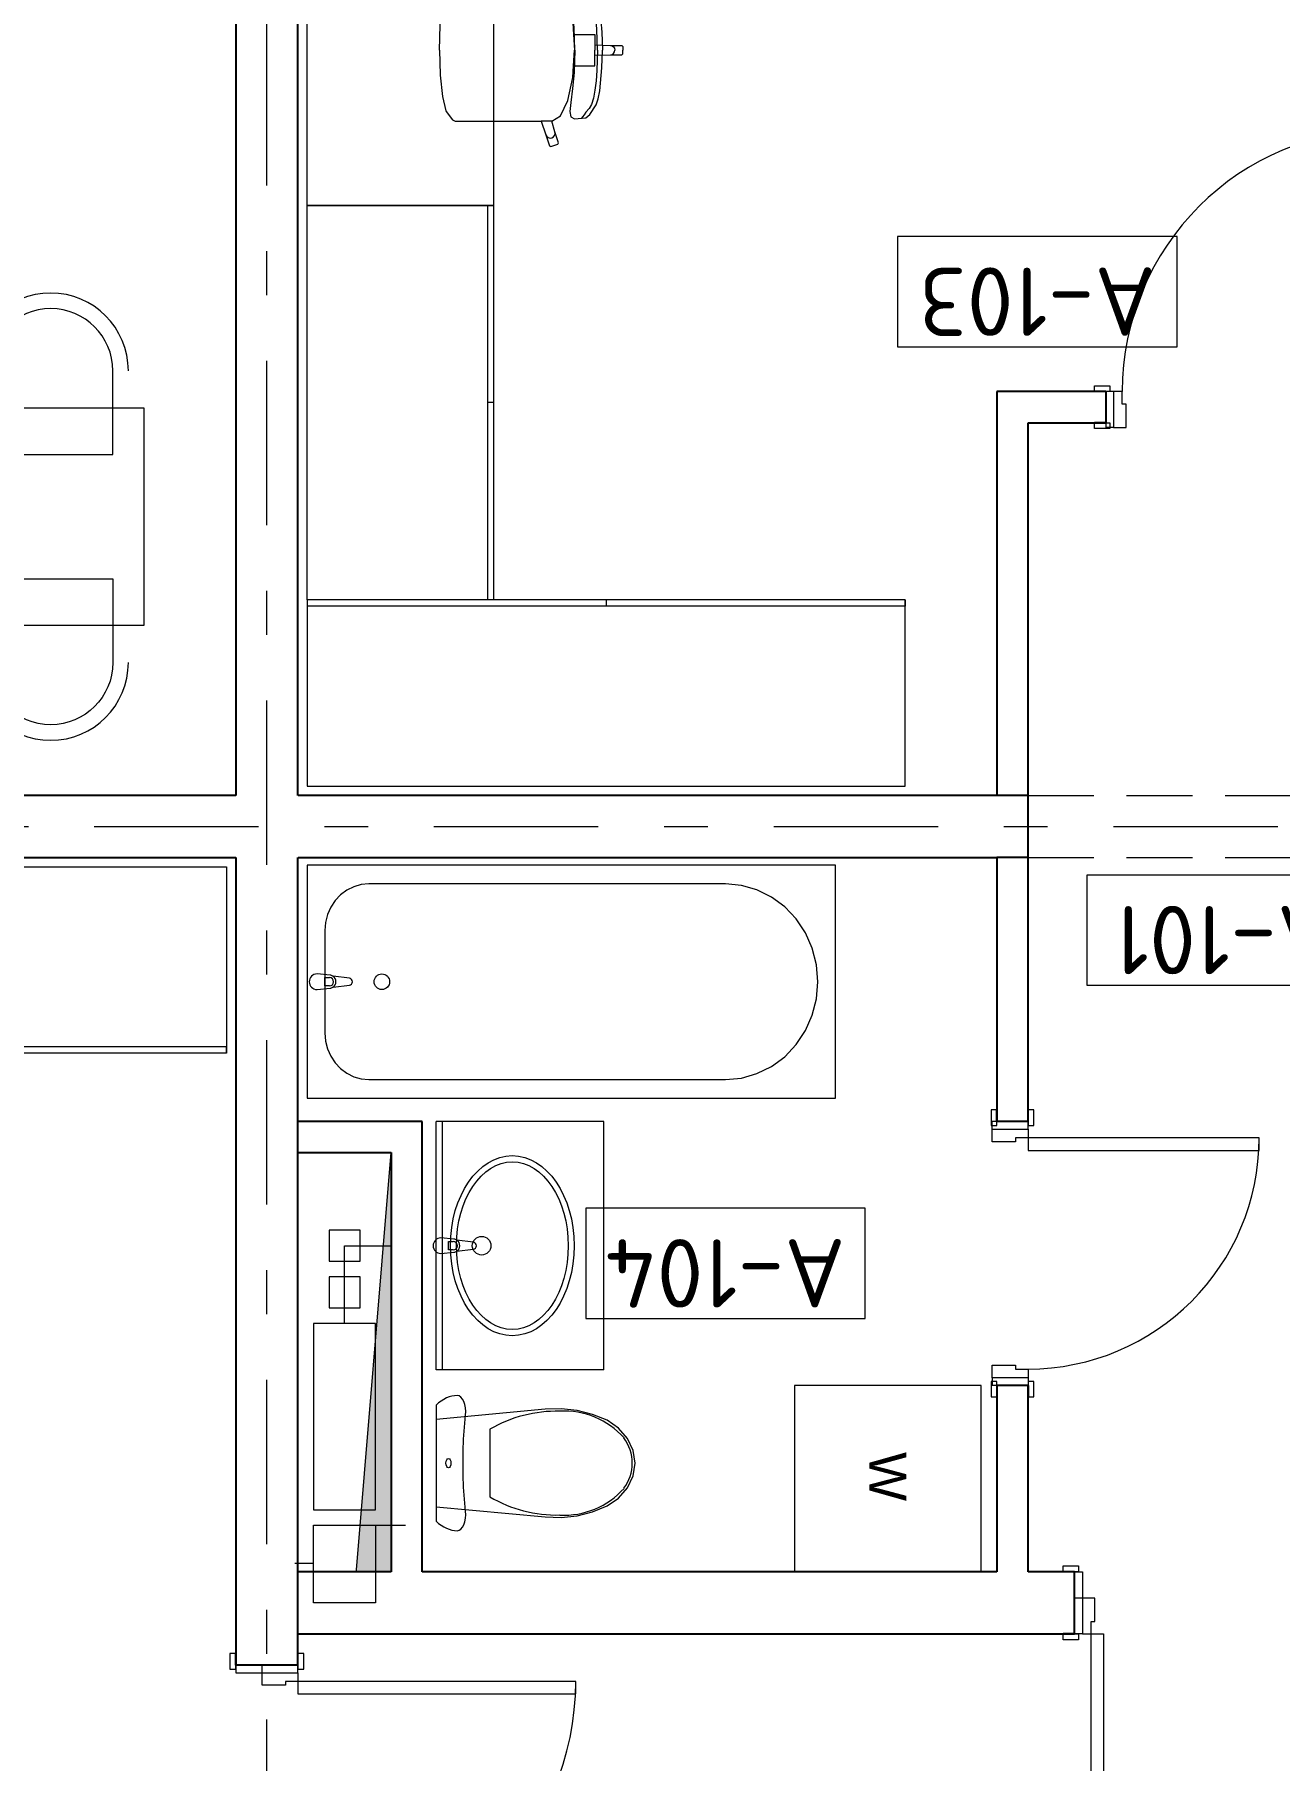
# Model space of a CAD drawing. Header units: millimetres. Extents: x 18162 to 3540582, y 72188 to 247925.
# Drawn here: x 345196 to 349203, y 88138 to 93696 of the extents above; entities that cross this region are included whole.
import ezdxf
from ezdxf.enums import TextEntityAlignment as Align

# ---------------------------------------------------------------- set-up
doc = ezdxf.new("R2010")
doc.units = ezdxf.units.MM
doc.header["$MEASUREMENT"] = 0
doc.set_wipeout_variables(frame=1)
for name, pattern in [('Double Dashed', [1093.611073, 529.166651, -211.666656, 141.111112, -211.666656]), ('Hidden Line', [317.5, 211.666667, -105.833333]), ('Wipeout_Contour', [1000, 0, -1000])]:
    doc.linetypes.add(name, pattern=pattern)
for name, color, linetype in [('Archicad Doors', 7, 'Continuous'), ('Archicad Zone Stamps', 7, 'Continuous'), ('Drawing & Figure', 7, 'Continuous'), ('Interior - Equipment', 7, 'Continuous'), ('Interior - Furniture', 7, 'Continuous'), ('Model Unit - Zone A', 7, 'Continuous'), ('Structural - Bearing', 7, 'Continuous'), ('Structural - Grid', 7, 'Continuous')]:
    doc.layers.add(name, color=color, linetype=linetype)
doc.styles.add('GENERATED_STYLE_1', font='arial.ttf')
doc.styles.add('GENERATED_STYLE_2', font='')
doc.styles.add('GENERATED_STYLE_3', font='', dxfattribs={"width": 0.8})
doc.styles.get('GENERATED_STYLE_2').set_extended_font_data('ISOCPEUR MON')
doc.styles.get('GENERATED_STYLE_3').set_extended_font_data('ISOCPEUR MON')

# ---------------------------------------------------------------- blocks, each defined once
blk = doc.blocks.new('Үүдний хэсэг_A-101_51_3', base_point=(349157.2, 89863.5))
at = {"layer": 'Archicad Zone Stamps', "color": 7, "linetype": 'Continuous', "lineweight": 5}
for p, q in [((349483.3, 90989.3), (348583.3, 90989.3)), ((348583.3, 90989.3), (348583.3, 90634.5)), ((349483.3, 90634.5), (349483.3, 90989.3)), ((348583.3, 90634.5), (349483.3, 90634.5))]:
    blk.add_line(p, q, dxfattribs=at)
at = {"layer": 'Archicad Zone Stamps', "color": 7, "lineweight": 5, "style": 'GENERATED_STYLE_2'}
for tag, p in [('DUMMY_861', (348671, 90670)), ('ROOM_NUMBER', (349033.3, 90670))]:
    blk.add_attdef(tag, text='', height=220, rotation=180, dxfattribs=at).set_placement(p, align=Align.TOP_CENTER)
blk = doc.blocks.new('Унтлагын өрөө_A-103_53_3', base_point=(349166.8, 93614.8))
at = {"layer": 'Archicad Zone Stamps', "color": 7, "linetype": 'Continuous', "lineweight": 5}
for p, q in [((348873.8, 93044.8), (347973.8, 93044.8)), ((347973.8, 93044.8), (347973.8, 92690)), ((348873.8, 92690), (348873.8, 93044.8)), ((347973.8, 92690), (348873.8, 92690))]:
    blk.add_line(p, q, dxfattribs=at)
at = {"layer": 'Archicad Zone Stamps', "color": 7, "lineweight": 5, "style": 'GENERATED_STYLE_2'}
for tag, p in [('DUMMY_861', (348039.6, 92725.5)), ('ROOM_NUMBER', (348423.8, 92725.5))]:
    blk.add_attdef(tag, text='', height=220, rotation=180, dxfattribs=at).set_placement(p, align=Align.TOP_CENTER)
blk = doc.blocks.new('АЦӨ_A-104_54_3', base_point=(347809.3, 89738.9))
at = {"layer": 'Archicad Zone Stamps', "color": 7, "linetype": 'Continuous', "lineweight": 5}
for p, q in [((347870.2, 89916.3), (346970.2, 89916.3)), ((346970.2, 89916.3), (346970.2, 89561.4)), ((347870.2, 89561.4), (347870.2, 89916.3)), ((346970.2, 89561.4), (347870.2, 89561.4))]:
    blk.add_line(p, q, dxfattribs=at)
at = {"layer": 'Archicad Zone Stamps', "color": 7, "lineweight": 5, "style": 'GENERATED_STYLE_2'}
for tag, p in [('DUMMY_861', (347025, 89596.9)), ('ROOM_NUMBER', (347420.2, 89596.9))]:
    blk.add_attdef(tag, text='', height=220, rotation=180, dxfattribs=at).set_placement(p, align=Align.TOP_CENTER)
blk = doc.blocks.new('Rectangular Door Opening 27[39]_3', base_point=(318570.5, 0))
at = {"layer": 'Archicad Doors', "color": 7, "linetype": 'Hidden Line', "lineweight": 13}
for p, q in [((348394, 91245.7), (349594, 91245.7)), ((348394, 91045.7), (348394, 91245.7)), ((349594, 91045.7), (349594, 91245.7)), ((348394, 91045.7), (349594, 91045.7))]:
    blk.add_line(p, q, dxfattribs=at)
blk = doc.blocks.new('Door 27[44]_3', base_point=(318570.5, 0))
at = {"layer": 'Archicad Doors', "color": 7, "linetype": 'Continuous', "lineweight": 13}
for p, q in [((345844, 88482.7), (345825, 88482.7)), ((345825, 88482.7), (345825, 88432.7)), ((345844, 88432.7), (345844, 88482.7)), ((345844, 88445.7), (345844, 88482.7)), ((345844, 88445.7), (345844, 88482.7)), ((346063, 88482.7), (346044, 88482.7)), ((346044, 88482.7), (346044, 88432.7)), ((346044, 88445.7), (346044, 88482.7)), ((346044, 88445.7), (346044, 88482.7)), ((346063, 88432.7), (346063, 88482.7)), ((345825, 88432.7), (345844, 88432.7)), ((345929, 88445.7), (345844, 88445.7)), ((345844, 88445.7), (345844, 88420.7)), ((345929, 88445.7), (345844, 88445.7)), ((345929, 88445.7), (345844, 88445.7)), ((345844, 88420.7), (345929, 88420.7)), ((345929, 88420.7), (345929, 88445.7)), ((345929, 88420.7), (345929, 88445.7)), ((346044, 88445.7), (345929, 88445.7)), ((346044, 88445.7), (345929, 88445.7)), ((346044, 88445.7), (345929, 88445.7)), ((345929, 88420.7), (346044, 88420.7)), ((345929, 88380.7), (345929, 88420.7)), ((346044, 88420.7), (346044, 88445.7)), ((346044, 88432.7), (346063, 88432.7)), ((346044, 88420.7), (346044, 88392.7)), ((346004, 88380.7), (345929, 88380.7)), ((346044, 88392.7), (346004, 88392.7)), ((346004, 88392.7), (346004, 88380.7)), ((346938, 88392.7), (346044, 88392.7)), ((346044, 88392.7), (346044, 88352.7)), ((346938, 88352.7), (346938, 88392.7)), ((346044, 88352.7), (346938, 88352.7)), ((345929, 87470.7), (345844, 87470.7)), ((345844, 87470.7), (345844, 87445.7)), ((345929, 87510.7), (346004, 87510.7)), ((345929, 87470.7), (345929, 87510.7)), ((345929, 87445.7), (345929, 87470.7)), ((345929, 87470.7), (345929, 87445.7)), ((346044, 87470.7), (345929, 87470.7)), ((346004, 87510.7), (346004, 87498.7)), ((346004, 87498.7), (346044, 87498.7)), ((346044, 87498.7), (346044, 87470.7)), ((346044, 87470.7), (346044, 87445.7)), ((345825, 87458.7), (345825, 87408.7)), ((345844, 87458.7), (345825, 87458.7)), ((345844, 87408.7), (345844, 87458.7)), ((345844, 87445.7), (345929, 87445.7)), ((345929, 87445.7), (345844, 87445.7)), ((345929, 87445.7), (345844, 87445.7)), ((345844, 87445.7), (345844, 87408.7)), ((345844, 87445.7), (345844, 87408.7)), ((346044, 87445.7), (345929, 87445.7)), ((346044, 87445.7), (345929, 87445.7)), ((346044, 87445.7), (345929, 87445.7)), ((346044, 87458.7), (346044, 87408.7)), ((346063, 87458.7), (346044, 87458.7)), ((346044, 87445.7), (346044, 87408.7)), ((346044, 87445.7), (346044, 87408.7)), ((346063, 87408.7), (346063, 87458.7)), ((345825, 87408.7), (345844, 87408.7)), ((346044, 87408.7), (346063, 87408.7))]:
    blk.add_line(p, q, dxfattribs=at)
blk.add_arc((346044, 88392.7), 894, 270, 0, dxfattribs=at)
blk = doc.blocks.new('Door 27[50]_3', base_point=(318570.5, 0))
at = {"layer": 'Archicad Doors', "color": 7, "linetype": 'Continuous', "lineweight": 13}
for p, q in [((348507, 88745.7), (348507, 88764.7)), ((348507, 88764.7), (348557, 88764.7)), ((348557, 88764.7), (348557, 88745.7)), ((349531, 88764.7), (349581, 88764.7)), ((349531, 88745.7), (349531, 88764.7)), ((349581, 88764.7), (349581, 88745.7)), ((348557, 88745.7), (348507, 88745.7)), ((348544, 88745.7), (348507, 88745.7)), ((348544, 88745.7), (348507, 88745.7)), ((348544, 88660.7), (348544, 88745.7)), ((348544, 88745.7), (348569, 88745.7)), ((348544, 88660.7), (348544, 88745.7)), ((348544, 88660.7), (348544, 88745.7)), ((348569, 88745.7), (348569, 88660.7)), ((349519, 88660.7), (349519, 88745.7)), ((349519, 88745.7), (349544, 88745.7)), ((349581, 88745.7), (349531, 88745.7)), ((349544, 88745.7), (349544, 88660.7)), ((349544, 88660.7), (349544, 88745.7)), ((349544, 88660.7), (349544, 88745.7)), ((349544, 88745.7), (349581, 88745.7)), ((349544, 88745.7), (349581, 88745.7)), ((348569, 88660.7), (348544, 88660.7)), ((348569, 88660.7), (348544, 88660.7)), ((348544, 88545.7), (348544, 88660.7)), ((348544, 88545.7), (348544, 88660.7)), ((348544, 88545.7), (348544, 88660.7)), ((348569, 88660.7), (348569, 88545.7)), ((348609, 88660.7), (348569, 88660.7)), ((348609, 88585.7), (348609, 88660.7)), ((349479, 88660.7), (349479, 88585.7)), ((349519, 88660.7), (349479, 88660.7)), ((349544, 88660.7), (349519, 88660.7)), ((349519, 88660.7), (349544, 88660.7)), ((349519, 88545.7), (349519, 88660.7)), ((349544, 88545.7), (349544, 88660.7)), ((349544, 88545.7), (349544, 88660.7)), ((349544, 88545.7), (349544, 88660.7)), ((348597, 88545.7), (348597, 88585.7)), ((348597, 88585.7), (348609, 88585.7)), ((349479, 88585.7), (349491, 88585.7)), ((349491, 88585.7), (349491, 88545.7)), ((348507, 88526.7), (348507, 88545.7)), ((348507, 88545.7), (348557, 88545.7)), ((348544, 88545.7), (348507, 88545.7)), ((348544, 88545.7), (348507, 88545.7)), ((348557, 88526.7), (348507, 88526.7)), ((348569, 88545.7), (348544, 88545.7)), ((348557, 88545.7), (348557, 88526.7)), ((348569, 88545.7), (348597, 88545.7)), ((348597, 87651.7), (348597, 88545.7)), ((348597, 88545.7), (348637, 88545.7)), ((348637, 88545.7), (348637, 87651.7)), ((349491, 88545.7), (349519, 88545.7)), ((349519, 88545.7), (349544, 88545.7)), ((349531, 88545.7), (349581, 88545.7)), ((349531, 88526.7), (349531, 88545.7)), ((349581, 88526.7), (349531, 88526.7)), ((349544, 88545.7), (349581, 88545.7)), ((349544, 88545.7), (349581, 88545.7)), ((349581, 88545.7), (349581, 88526.7)), ((348637, 87651.7), (348597, 87651.7))]:
    blk.add_line(p, q, dxfattribs=at)
blk.add_arc((348597, 88545.7), 894, 270, 0, dxfattribs=at)
blk = doc.blocks.new('Door 27[53]_3', base_point=(318570.5, 0))
at = {"layer": 'Archicad Doors', "color": 7, "linetype": 'Continuous', "lineweight": 13}
for p, q in [((348294, 90232.7), (348275, 90232.7)), ((348275, 90232.7), (348275, 90182.7)), ((348279, 90170.7), (348279, 90195.7)), ((348394, 90195.7), (348279, 90195.7)), ((348294, 90182.7), (348294, 90232.7)), ((348294, 90195.7), (348294, 90232.7)), ((348294, 90195.7), (348294, 90232.7)), ((348394, 90195.7), (348294, 90195.7)), ((348394, 90195.7), (348294, 90195.7)), ((348413, 90232.7), (348394, 90232.7)), ((348394, 90232.7), (348394, 90182.7)), ((348394, 90195.7), (348394, 90232.7)), ((348394, 90195.7), (348394, 90232.7)), ((348394, 90170.7), (348394, 90195.7)), ((348413, 90182.7), (348413, 90232.7)), ((348275, 90182.7), (348294, 90182.7)), ((348279, 90170.7), (348394, 90170.7)), ((348279, 90130.7), (348279, 90170.7)), ((348394, 90142.7), (348354, 90142.7)), ((348354, 90142.7), (348354, 90130.7)), ((348394, 90182.7), (348413, 90182.7)), ((348394, 90170.7), (348394, 90142.7)), ((349138, 90142.7), (348394, 90142.7)), ((348394, 90142.7), (348394, 90102.7)), ((349138, 90102.7), (349138, 90142.7)), ((348354, 90130.7), (348279, 90130.7)), ((348394, 90102.7), (349138, 90102.7)), ((348279, 89410.7), (348354, 89410.7)), ((348279, 89370.7), (348279, 89410.7)), ((348279, 89370.7), (348279, 89345.7)), ((348394, 89370.7), (348279, 89370.7)), ((348354, 89410.7), (348354, 89398.7)), ((348354, 89398.7), (348394, 89398.7)), ((348394, 89398.7), (348394, 89370.7)), ((348394, 89370.7), (348394, 89345.7)), ((348275, 89358.7), (348275, 89308.7)), ((348294, 89358.7), (348275, 89358.7)), ((348275, 89308.7), (348294, 89308.7)), ((348394, 89345.7), (348279, 89345.7)), ((348294, 89308.7), (348294, 89358.7)), ((348394, 89345.7), (348294, 89345.7)), ((348394, 89345.7), (348294, 89345.7)), ((348294, 89345.7), (348294, 89308.7)), ((348294, 89345.7), (348294, 89308.7)), ((348394, 89358.7), (348394, 89308.7)), ((348413, 89358.7), (348394, 89358.7)), ((348394, 89345.7), (348394, 89308.7)), ((348394, 89345.7), (348394, 89308.7)), ((348394, 89308.7), (348413, 89308.7)), ((348413, 89308.7), (348413, 89358.7))]:
    blk.add_line(p, q, dxfattribs=at)
blk.add_arc((348394, 90142.7), 744, 270, 0, dxfattribs=at)
blk = doc.blocks.new('Door 27[71]_3', base_point=(318570.5, 0))
at = {"layer": 'Archicad Doors', "color": 7, "linetype": 'Continuous', "lineweight": 13}
for p, q in [((349501.5, 92545.7), (349501.5, 93389.7)), ((349501.5, 93389.7), (349541.5, 93389.7)), ((349541.5, 93389.7), (349541.5, 92545.7)), ((348607.5, 92545.7), (348607.5, 92564.7)), ((348607.5, 92564.7), (348657.5, 92564.7)), ((348657.5, 92545.7), (348607.5, 92545.7)), ((348644.5, 92545.7), (348607.5, 92545.7)), ((348644.5, 92545.7), (348607.5, 92545.7)), ((348669.5, 92545.7), (348644.5, 92545.7)), ((348644.5, 92545.7), (348644.5, 92430.7)), ((348644.5, 92545.7), (348644.5, 92445.7)), ((348644.5, 92545.7), (348644.5, 92445.7)), ((348657.5, 92564.7), (348657.5, 92545.7)), ((348697.5, 92545.7), (348669.5, 92545.7)), ((348669.5, 92545.7), (348669.5, 92430.7)), ((348697.5, 92505.7), (348697.5, 92545.7)), ((349541.5, 92545.7), (349501.5, 92545.7)), ((349569.5, 92545.7), (349541.5, 92545.7)), ((349541.5, 92545.7), (349541.5, 92505.7)), ((349569.5, 92545.7), (349594.5, 92545.7)), ((349569.5, 92430.7), (349569.5, 92545.7)), ((349581.5, 92564.7), (349631.5, 92564.7)), ((349581.5, 92545.7), (349581.5, 92564.7)), ((349631.5, 92545.7), (349581.5, 92545.7)), ((349594.5, 92545.7), (349594.5, 92430.7)), ((349594.5, 92545.7), (349594.5, 92445.7)), ((349594.5, 92545.7), (349594.5, 92445.7)), ((349594.5, 92545.7), (349631.5, 92545.7)), ((349594.5, 92545.7), (349631.5, 92545.7)), ((349631.5, 92564.7), (349631.5, 92545.7)), ((348709.5, 92505.7), (348697.5, 92505.7)), ((348709.5, 92430.7), (348709.5, 92505.7)), ((349541.5, 92505.7), (349529.5, 92505.7)), ((349529.5, 92505.7), (349529.5, 92430.7)), ((348607.5, 92426.7), (348607.5, 92445.7)), ((348607.5, 92445.7), (348657.5, 92445.7)), ((348644.5, 92445.7), (348607.5, 92445.7)), ((348644.5, 92445.7), (348607.5, 92445.7)), ((348657.5, 92426.7), (348607.5, 92426.7)), ((348669.5, 92430.7), (348644.5, 92430.7)), ((348657.5, 92445.7), (348657.5, 92426.7)), ((348669.5, 92430.7), (348709.5, 92430.7)), ((349529.5, 92430.7), (349569.5, 92430.7)), ((349569.5, 92430.7), (349594.5, 92430.7)), ((349581.5, 92445.7), (349631.5, 92445.7)), ((349581.5, 92426.7), (349581.5, 92445.7)), ((349631.5, 92426.7), (349581.5, 92426.7)), ((349594.5, 92445.7), (349631.5, 92445.7)), ((349594.5, 92445.7), (349631.5, 92445.7)), ((349631.5, 92445.7), (349631.5, 92426.7))]:
    blk.add_line(p, q, dxfattribs=at)
blk.add_arc((349541.5, 92545.7), 844, 90, 180, dxfattribs=at)
blk = doc.blocks.new('Basin Cabinet 27[55]_3', base_point=(347029, 89395.7))
at = {"layer": 'Interior - Equipment', "color": 7, "linetype": 'Continuous', "lineweight": 5}
for p, q in [((346489, 89395.7), (346489, 90195.7)), ((347029, 90195.7), (346489, 90195.7)), ((346509, 89395.7), (346509, 90195.7)), ((347029, 89395.7), (347029, 90195.7)), ((346528.9, 89809.3), (346543.8, 89809.3)), ((346528.9, 89782.1), (346528.9, 89809.3)), ((346543.8, 89782.1), (346528.9, 89782.1)), ((347029, 89395.7), (346489, 89395.7))]:
    blk.add_line(p, q, dxfattribs=at)
at = {"layer": 'Interior - Equipment', "color": 7, "linetype": 'Continuous', "lineweight": 5, "flags": 128}
blk.add_lwpolyline([(346504, 89770.7), (346545.9, 89774.7, 0.12102), (346555.4, 89777.9), (346608.4, 89784.6, 0.882566), (346608.4, 89806.8), (346555.4, 89813.4, 0.12102), (346545.9, 89816.7), (346504, 89820.7, 1)], format="xyb", close=True, dxfattribs=at)
at = {"layer": 'Interior - Equipment', "color": 7, "linetype": 'Continuous', "lineweight": 5}
blk.add_circle((346635.2, 89795.7), 30, dxfattribs=at)
for centre, radius, start, end in [((346543.8, 89795.7), 13.6, 270, 90), ((346544, 89795.7), 21.1, 302.771, 57.229)]:
    blk.add_arc(centre, radius, start, end, dxfattribs=at)
for major_axis, ratio in [((0, 290), 0.686667), ((0, 270), 0.666667)]:
    blk.add_ellipse((346734, 89795.7), major_axis=major_axis, ratio=ratio, dxfattribs=at)
blk = doc.blocks.new('Bathtub 27[56]_3', base_point=(346074, 91020.7))
at = {"layer": 'Interior - Equipment', "color": 7, "linetype": 'Continuous', "lineweight": 5}
for p, q in [((346130.2, 90659.3), (346145.1, 90659.3)), ((346130.2, 90632.1), (346130.2, 90659.3)), ((346145.1, 90632.1), (346130.2, 90632.1))]:
    blk.add_line(p, q, dxfattribs=at)
at = {"layer": 'Interior - Equipment', "color": 7, "linetype": 'Continuous', "lineweight": 5, "flags": 128}
for points in [[(346074, 90270.7), (347774, 90270.7), (347774, 91020.7), (346074, 91020.7)], [(346272.3, 90960.7), (346247.7, 90958.4), (346223.9, 90951.6), (346201.5, 90940.6), (346181.2, 90925.6), (346163.8, 90907.1), (346149.6, 90885.7), (346139.2, 90862), (346132.8, 90836.7), (346130.6, 90810.7), (346130.6, 90480.7), (346132.8, 90454.6), (346139.2, 90429.4), (346149.6, 90405.7), (346163.8, 90384.3), (346181.2, 90365.8), (346201.5, 90350.8), (346223.9, 90339.7), (346247.7, 90333), (346272.3, 90330.7), (347419.8, 90330.7), (347471.5, 90335.5), (347521.6, 90349.7), (347568.6, 90372.9), (347611, 90404.4), (347647.7, 90443.2), (347677.5, 90488.2), (347699.4, 90537.9), (347712.8, 90591), (347717.3, 90645.7), (347712.8, 90700.4), (347699.4, 90753.4), (347677.5, 90803.2), (347647.7, 90848.2), (347611, 90887), (347568.6, 90918.5), (347521.6, 90941.7), (347471.5, 90955.9), (347419.8, 90960.7)]]:
    blk.add_lwpolyline(points, close=True, dxfattribs=at)
blk.add_lwpolyline([(346105.3, 90620.7), (346147.2, 90624.7, 0.12102), (346156.8, 90627.9), (346209.7, 90634.6, 0.882566), (346209.7, 90656.8), (346156.8, 90663.4, 0.12102), (346147.2, 90666.7), (346105.3, 90670.7, 1)], format="xyb", close=True, dxfattribs=at)
at = {"layer": 'Interior - Equipment', "color": 7, "linetype": 'Continuous', "lineweight": 5}
blk.add_circle((346314, 90645.7), 25, dxfattribs=at)
for centre, radius, start, end in [((346145.1, 90645.7), 13.6, 270, 90), ((346145.3, 90645.7), 21.1, 302.771, 57.229)]:
    blk.add_arc(centre, radius, start, end, dxfattribs=at)
blk = doc.blocks.new('WC 27[57]_3', base_point=(346489, 89095.7))
at = {"layer": 'Interior - Equipment', "color": 7, "linetype": 'Continuous', "lineweight": 5}
for p, q in [((346662, 89204.6), (346662, 89095.7)), ((346662, 89095.7), (346662, 88986.7))]:
    blk.add_line(p, q, dxfattribs=at)
at = {"layer": 'Interior - Equipment', "color": 7, "linetype": 'Continuous', "lineweight": 5, "flags": 128}
for points in [[(346489, 88908.9), (346496.9, 88901.8), (346505, 88895.6), (346513.3, 88890.3), (346521.7, 88886), (346530.3, 88882.6), (346539, 88880.1), (346547.7, 88878.7), (346556.4, 88878.2), (346562.5, 88879.5), (346568.2, 88883.2), (346573.4, 88889.3), (346577.8, 88897.5), (346581.1, 88907.2), (346583.2, 88918.1), (346584, 88929.6), (346583.4, 88941.2), (346579.9, 88979.5), (346577.3, 89018), (346575.8, 89056.8), (346575.3, 89095.7), (346575.8, 89134.5), (346577.3, 89173.3), (346579.9, 89211.9), (346583.4, 89250.2), (346584, 89261.7), (346583.2, 89273.2), (346581.1, 89284.1), (346577.8, 89293.9), (346573.4, 89302), (346568.2, 89308.1), (346562.5, 89311.9), (346556.4, 89313.2), (346547.7, 89312.7), (346539, 89311.2), (346530.3, 89308.8), (346521.7, 89305.4), (346513.3, 89301), (346505, 89295.7), (346496.9, 89289.5), (346489, 89282.4)], [(346942.4, 88926.2), (346992.1, 88938.7), (347039.1, 88957.7), (347076.3, 88983.3), (347104.8, 89016.3), (347122.8, 89054.6), (347129, 89095.7), (347122.8, 89136.7), (347104.8, 89175), (347076.3, 89208.1), (347039.1, 89233.7), (346992.1, 89252.7), (346942.4, 89265.1), (346891.1, 89270.6), (346839.4, 89269), (346489, 89236.6), (346489, 88954.7), (346839.4, 88922.3), (346891.1, 88920.8)]]:
    blk.add_lwpolyline(points, close=True, dxfattribs=at)
at = {"layer": 'Interior - Equipment', "color": 7, "linetype": 'Continuous', "lineweight": 5}
for centre, major_axis, start_param, end_param in [((346876.9, 88837.6), (425.5, 0), 1.547178, 2.100199), ((346901.3, 89006.2), (257.1, 0), 0.725935, 1.626524), ((346981.7, 89094.9), (138.6, 0), 0.005861, 0.632505), ((346981.7, 89096.5), (138.6, 0), 5.650681, 6.277325), ((346876.9, 89353.8), (425.5, 0), 4.182984, 4.736005), ((346901.3, 89185.1), (257.1, 0), 4.656658, 5.557246)]:
    blk.add_ellipse(centre, major_axis=major_axis, ratio=0.999377, start_param=start_param, end_param=end_param, dxfattribs=at)
blk.add_ellipse((346528.3, 89095.7), major_axis=(0, 15), ratio=0.524717, dxfattribs=at)
blk = doc.blocks.new('Washer 27[58]_3', base_point=(347642.8, 89045.7))
at = {"layer": 'Interior - Equipment', "color": 7, "linetype": 'Continuous', "lineweight": 5, "flags": 128}
blk.add_lwpolyline([(347642.8, 88745.7), (348242.8, 88745.7), (348242.8, 89345.7), (347642.8, 89345.7)], close=True, dxfattribs=at)
at = {"layer": 'Interior - Equipment', "color": 7, "lineweight": 5, "style": 'GENERATED_STYLE_1'}
blk.add_attdef('stDisplayText', text='', height=120, rotation=270, dxfattribs=at).set_placement((347942.8, 89052.5), align=Align.MIDDLE_CENTER)
blk = doc.blocks.new('Dining Table Rectangle 27[113]_3', base_point=(344948, 92143.1))
at = {"layer": 'Interior - Furniture', "color": 7, "linetype": 'Continuous', "lineweight": 5, "flags": 128}
for points in [[(344448, 92343.1), (344848, 92343.1), (344848, 92613.1, 1), (344448, 92613.1)], [(345048, 92343.1), (345448, 92343.1), (345448, 92613.1, 1), (345048, 92613.1)], [(344448, 91943.1), (344848, 91943.1), (344848, 91673.1, -1), (344448, 91673.1)], [(345048, 91943.1), (345448, 91943.1), (345448, 91673.1, -1), (345048, 91673.1)]]:
    blk.add_lwpolyline(points, format="xyb", close=True, dxfattribs=at)
blk.add_lwpolyline([(344348, 92493.1), (345548, 92493.1), (345548, 91793.1), (344348, 91793.1)], close=True, dxfattribs=at)
at = {"layer": 'Interior - Furniture', "color": 7, "linetype": 'Continuous', "lineweight": 5}
for centre, start, end in [((344648, 92613.1), 0, 180), ((345248, 92613.1), 0, 180), ((344648, 91673.1), 180, 0), ((345248, 91673.1), 180, 0)]:
    blk.add_arc(centre, 250, start, end, dxfattribs=at)
blk = doc.blocks.new('Cupboard 27[120]_3', base_point=(345814.3, 90416))
at = {"layer": 'Interior - Furniture', "color": 7, "linetype": 'Continuous', "lineweight": 5}
for p, q in [((345814.3, 90436), (344344, 90436)), ((345079.1, 90416), (345079.1, 90436)), ((345814.3, 90416), (345814.3, 90436))]:
    blk.add_line(p, q, dxfattribs=at)
at = {"layer": 'Interior - Furniture', "color": 7, "linetype": 'Continuous', "lineweight": 5, "flags": 128}
blk.add_lwpolyline([(345814.3, 90416), (344344, 90416), (344344, 91016), (345814.3, 91016)], close=True, dxfattribs=at)
blk = doc.blocks.new('Office Workstation Solo 27[159]_3', base_point=(346073.7, 93145.4))
at = {"layer": 'Interior - Furniture', "color": 7, "linetype": 'Continuous', "lineweight": 5}
for p, q in [((346826.7, 93874.6), (346842.4, 93918)), ((346842.4, 93918), (346853.8, 93953.4)), ((346842.4, 93918), (346845.3, 93923.2)), ((346845.3, 93923.2), (346849.9, 93926.8)), ((346849.9, 93926.8), (346855.5, 93928.4)), ((346853.8, 93953.4), (346857.6, 93955.4)), ((346855.5, 93928.4), (346861.3, 93927.7)), ((346857.6, 93955.4), (346880.3, 93947.9)), ((346861.3, 93927.7), (346866.4, 93924.8)), ((346866.4, 93924.8), (346870, 93920.2)), ((346870, 93920.2), (346871.6, 93914.5)), ((346882.3, 93944.1), (346870.9, 93908.7)), ((346880.3, 93947.9), (346882.3, 93944.1)), ((346520.7, 93843.3), (346541.9, 93870.1)), ((346541.9, 93870.1), (346550.5, 93874.6)), ((346550.5, 93874.6), (346581.5, 93874.6)), ((346581.5, 93874.6), (346617.6, 93874.6)), ((346617.6, 93874.6), (346826.7, 93874.6)), ((346861, 93874.6), (346826.7, 93874.6)), ((346861, 93874.6), (346861.2, 93874.5)), ((346870.9, 93908.7), (346861.2, 93874.5)), ((346861.2, 93874.5), (346889, 93857.2)), ((346871.6, 93914.5), (346870.9, 93908.7)), ((346922.6, 93860.1), (346934.1, 93866.8)), ((346934.1, 93866.8), (346970.2, 93863.5)), ((346959.7, 93860.4), (346957.1, 93864.1)), ((346970.2, 93863.5), (346983.4, 93852.9)), ((346509.2, 93795.2), (346519.9, 93841.2)), ((346519.9, 93841.2), (346520.7, 93843.3)), ((346889, 93857.2), (346912.8, 93807.5)), ((346912.8, 93807.5), (346928.7, 93733.1)), ((346919.5, 93842.8), (346922.6, 93860.1)), ((346922.1, 93813.9), (346919.5, 93842.8)), ((346928, 93768.6), (346922.1, 93813.9)), ((346964.8, 93854.1), (346959.7, 93860.4)), ((346971, 93845.1), (346964.8, 93854.1)), ((346981, 93833.4), (346971, 93845.1)), ((346988.7, 93820.2), (346981, 93833.4)), ((346983.4, 93852.9), (347003.5, 93821.9)), ((346995, 93799.8), (346988.7, 93820.2)), ((347003.5, 93821.9), (347010.7, 93802)), ((346502, 93726.5), (346509.2, 93795.2)), ((346932.6, 93717.7), (346928, 93768.6)), ((346999.9, 93773.9), (346995, 93799.8)), ((347003.6, 93743.9), (346999.9, 93773.9)), ((347010.7, 93802), (347015.5, 93776.1)), ((347015.5, 93776.1), (347022.5, 93702.9)), ((346499.5, 93645.4), (346501.9, 93725.4)), ((346501.9, 93725.4), (346502, 93726.5)), ((346928.7, 93733.1), (346931.1, 93695.7)), ((346931.1, 93695.7), (346934.3, 93645.4)), ((346931.1, 93695.7), (346969.8, 93695.7)), ((346935, 93645.4), (346932.6, 93717.7)), ((346969.8, 93695.7), (346999.7, 93695.7)), ((346999.7, 93695.7), (346999.7, 93662.3)), ((347006.2, 93711.5), (347003.6, 93743.9)), ((347007.6, 93678.1), (347006.2, 93711.5)), ((347022.5, 93702.9), (347024.7, 93645.4)), ((346499.5, 93645.4), (346501.9, 93565.3)), ((346931.1, 93595.1), (346934.3, 93645.4)), ((346935, 93645.4), (346932.6, 93573.1)), ((346999.7, 93662.3), (346999.7, 93645.4)), ((346999.7, 93662.3), (347049.6, 93660.5)), ((346999.7, 93628.5), (346999.7, 93645.4)), ((347008.1, 93645.4), (347007.6, 93678.1)), ((347008.1, 93645.4), (347007.6, 93612.7)), ((347022.5, 93587.9), (347024.7, 93645.4)), ((347049.6, 93660.5), (347055.3, 93659.3)), ((347049.6, 93660.5), (347086.5, 93660.5)), ((347055.3, 93659.3), (347060.2, 93656)), ((347060.2, 93656), (347063.4, 93651.1)), ((347060.2, 93634.7), (347063.4, 93639.6)), ((347063.4, 93651.1), (347064.5, 93645.4)), ((347063.4, 93639.6), (347064.5, 93645.4)), ((347086.5, 93660.5), (347089.5, 93657.4)), ((347089.5, 93657.4), (347089.5, 93645.4)), ((347089.5, 93633.3), (347089.5, 93645.4)), ((346928.7, 93557.6), (346931.1, 93595.1)), ((346931.1, 93595.1), (346969.8, 93595.1)), ((346969.8, 93595.1), (346999.7, 93595.1)), ((346999.7, 93628.5), (347049.6, 93630.3)), ((346999.7, 93595.1), (346999.7, 93628.5)), ((347007.6, 93612.7), (347006.2, 93579.3)), ((347015.5, 93514.7), (347022.5, 93587.9)), ((347049.6, 93630.3), (347055.3, 93631.4)), ((347049.6, 93630.3), (347086.5, 93630.3)), ((347055.3, 93631.4), (347060.2, 93634.7)), ((347086.5, 93630.3), (347089.5, 93633.3)), ((346501.9, 93565.3), (346502, 93564.3)), ((346502, 93564.3), (346509.2, 93495.5)), ((346912.8, 93483.3), (346928.7, 93557.6)), ((346932.6, 93573.1), (346928, 93522.1)), ((347003.6, 93546.8), (346999.9, 93516.8)), ((347006.2, 93579.3), (347003.6, 93546.8)), ((346509.2, 93495.5), (346519.9, 93449.6)), ((346889, 93433.6), (346912.8, 93483.3)), ((346922.1, 93476.8), (346919.5, 93447.9)), ((346928, 93522.1), (346922.1, 93476.8)), ((346995, 93490.9), (346988.7, 93470.6)), ((346999.9, 93516.8), (346995, 93490.9)), ((347003.5, 93468.8), (347010.7, 93488.8)), ((347010.7, 93488.8), (347015.5, 93514.7)), ((346519.9, 93449.6), (346520.7, 93447.4)), ((346520.7, 93447.4), (346541.9, 93420.6)), ((346541.9, 93420.6), (346550.5, 93416.1)), ((346861.2, 93416.2), (346889, 93433.6)), ((346919.5, 93447.9), (346922.6, 93430.7)), ((346922.6, 93430.7), (346934.1, 93424)), ((346934.1, 93424), (346970.2, 93427.3)), ((346959.7, 93430.4), (346957.1, 93426.6)), ((346964.8, 93436.6), (346959.7, 93430.4)), ((346971, 93445.6), (346964.8, 93436.6)), ((346970.2, 93427.3), (346983.4, 93437.8)), ((346981, 93457.4), (346971, 93445.6)), ((346988.7, 93470.6), (346981, 93457.4)), ((346983.4, 93437.8), (347003.5, 93468.8)), ((346550.5, 93416.1), (346581.5, 93416.1)), ((346581.5, 93416.1), (346617.6, 93416.1)), ((346617.6, 93416.1), (346826.7, 93416.1)), ((346861, 93416.1), (346826.7, 93416.1)), ((346826.7, 93416.1), (346842.4, 93372.7)), ((346842.4, 93372.7), (346845.3, 93367.6)), ((346842.4, 93372.7), (346853.8, 93337.3)), ((346845.3, 93367.6), (346849.9, 93363.9)), ((346849.9, 93363.9), (346855.5, 93362.3)), ((346855.5, 93362.3), (346861.3, 93363)), ((346861, 93416.1), (346861.2, 93416.2)), ((346870.9, 93382.1), (346861.2, 93416.2)), ((346861.3, 93363), (346866.4, 93365.9)), ((346866.4, 93365.9), (346870, 93370.5)), ((346870, 93370.5), (346871.6, 93376.2)), ((346871.6, 93376.2), (346870.9, 93382.1)), ((346882.3, 93346.6), (346870.9, 93382.1)), ((346853.8, 93337.3), (346857.6, 93335.4)), ((346857.6, 93335.4), (346880.3, 93342.8)), ((346880.3, 93342.8), (346882.3, 93346.6))]:
    blk.add_line(p, q, dxfattribs=at)
at = {"layer": 'Interior - Furniture', "color": 7, "linetype": 'Continuous', "lineweight": 5, "flags": 128}
blk.add_lwpolyline([(346073.7, 93145.4), (346073.7, 94145.4), (346673.7, 94145.4), (346673.7, 93145.4)], close=True, dxfattribs=at)
blk = doc.blocks.new('Cupboard 27[160]_3', base_point=(346673.7, 93145.4))
at = {"layer": 'Interior - Furniture', "color": 7, "linetype": 'Continuous', "lineweight": 5}
for p, q in [((346653.7, 93145.4), (346653.7, 91875.4)), ((346673.7, 93145.4), (346653.7, 93145.4)), ((346673.7, 92510.4), (346653.7, 92510.4))]:
    blk.add_line(p, q, dxfattribs=at)
at = {"layer": 'Interior - Furniture', "color": 7, "linetype": 'Continuous', "lineweight": 5, "flags": 128}
blk.add_lwpolyline([(346673.7, 93145.4), (346673.7, 91875.4), (346073.7, 91875.4), (346073.7, 93145.4)], close=True, dxfattribs=at)
blk = doc.blocks.new('Cupboard 27[161]_3', base_point=(347998.7, 91875.4))
at = {"layer": 'Interior - Furniture', "color": 7, "linetype": 'Continuous', "lineweight": 5}
for p, q in [((347036.2, 91875.4), (347036.2, 91855.4)), ((347998.7, 91875.4), (347998.7, 91855.4)), ((347998.7, 91855.4), (346073.7, 91855.4))]:
    blk.add_line(p, q, dxfattribs=at)
at = {"layer": 'Interior - Furniture', "color": 7, "linetype": 'Continuous', "lineweight": 5, "flags": 128}
blk.add_lwpolyline([(347998.7, 91875.4), (346073.7, 91875.4), (346073.7, 91275.4), (347998.7, 91275.4)], close=True, dxfattribs=at)
blk = doc.blocks.new('Standard grid marker[170]_3', base_point=(336732.8, 91145.7))
at = {"layer": 'Structural - Grid', "color": 13, "linetype": 'Double Dashed', "lineweight": 13}
blk.add_line((337732.8, 91145.7), (372294.9, 91145.7), dxfattribs=at)
at = {"layer": 'Structural - Grid', "color": 13, "lineweight": 13, "style": 'GENERATED_STYLE_3'}
blk.add_attdef('AC_MarkerText_1', text='', height=250, rotation=180, dxfattribs=at).set_placement((373594.9, 91020.7), align=Align.TOP_CENTER)
blk = doc.blocks.new('Standard grid marker[175]_3', base_point=(345944, 72524.1))
at = {"layer": 'Structural - Grid', "color": 13, "linetype": 'Double Dashed', "lineweight": 13}
blk.add_line((345944, 73524.1), (345944, 100185.5), dxfattribs=at)
at = {"layer": 'Structural - Grid', "color": 13, "lineweight": 13, "style": 'GENERATED_STYLE_3'}
blk.add_attdef('AC_MarkerText_1', text='', height=250, rotation=180, dxfattribs=at).set_placement((345944, 101360.5), align=Align.TOP_CENTER)

msp = doc.modelspace()

# ---------------------------------------------------------------- hatches: boundary and pattern name
at = {"layer": 'Drawing & Figure', "linetype": 'Continuous', "lineweight": 13}
msp.add_hatch(color=7, dxfattribs=at).paths.add_polyline_path([(346229.3, 88713), (346344, 90095.7), (346344, 88595.7), (346044, 88595.7)])

# ---------------------------------------------------------------- linework, layer by layer
at = {"layer": 'Drawing & Figure', "color": 7, "linetype": 'Continuous', "lineweight": 13, "flags": 128}
msp.add_lwpolyline([(346229.3, 88713), (346344, 90095.7), (346344, 88595.7), (346044, 88595.7)], close=True, dxfattribs=at)
at = {"layer": 'Structural - Bearing', "color": 7, "linetype": 'Continuous', "lineweight": 13, "flags": 128}
msp.add_lwpolyline([(346344, 90095.7), (346044, 90095.7), (346044, 88595.7), (346344, 88595.7)], close=True, dxfattribs=at)
at = {"layer": 'Structural - Grid', "color": 7, "linetype": 'Continuous', "lineweight": 5}
for points in [[(346244, 89845.7), (346144, 89845.7), (346144, 89745.7), (346244, 89745.7)], [(346244, 89695.7), (346144, 89695.7), (346144, 89595.7), (346244, 89595.7)], [(346294, 89545.7), (346094, 89545.7), (346094, 88945.7), (346294, 88945.7)]]:
    msp.add_lwpolyline(points, close=True, dxfattribs=at)

# ---------------------------------------------------------------- block references
at = {"layer": 'Interior - Equipment', "color": 7, "linetype": 'Continuous', "lineweight": 5}
for name, p in [('Basin Cabinet 27[55]_3', (347029, 89395.7)), ('WC 27[57]_3', (346489, 89095.7))]:
    msp.add_blockref(name, p, dxfattribs=at)
at = {"layer": 'Interior - Furniture', "color": 7, "linetype": 'Continuous', "lineweight": 5}
for name, p in [('Office Workstation Solo 27[159]_3', (346073.7, 93145.4)), ('Cupboard 27[160]_3', (346673.7, 93145.4)), ('Dining Table Rectangle 27[113]_3', (344948, 92143.1)), ('Cupboard 27[161]_3', (347998.7, 91875.4)), ('Cupboard 27[120]_3', (345814.3, 90416))]:
    msp.add_blockref(name, p, dxfattribs=at)
at = {"layer": 'Model Unit - Zone A', "color": 7, "linetype": 'Continuous', "lineweight": 5}
for name, p, values in [('Унтлагын өрөө_A-103_53_3', (349166.8, 93614.8), {'ROOM_NUMBER': 'A-103'}), ('Үүдний хэсэг_A-101_51_3', (349157.2, 89863.5), {'ROOM_NUMBER': 'A-101'}), ('АЦӨ_A-104_54_3', (347809.3, 89738.9), {'ROOM_NUMBER': 'A-104'})]:
    msp.add_blockref(name, p, dxfattribs=at).add_auto_attribs(values)

# ---------------------------------------------------------------- wipeouts: each hides what was drawn before it
at = {"color": 254, "linetype": 'Wipeout_Contour', "lineweight": 0, "ltscale": 1081184.222210431}
msp.add_wipeout([(348294, 92445.7), (348394, 92445.7), (348294, 92545.7)], dxfattribs=at).dxf.layer = 'Structural - Bearing'
at = {"color": 254, "linetype": 'Wipeout_Contour', "lineweight": 0, "ltscale": 1427711.073745688}
msp.add_wipeout([(344344, 91045.7), (345844, 91045.7), (345844, 91245.7), (344344, 91245.7)], dxfattribs=at).dxf.layer = 'Structural - Bearing'
at = {"color": 254, "linetype": 'Wipeout_Contour', "lineweight": 0, "ltscale": 1435931.191363736}
msp.add_wipeout([(346044, 91245.7), (346044, 91045.7), (348394, 91045.7), (348394, 91245.7)], dxfattribs=at).dxf.layer = 'Structural - Bearing'

# ---------------------------------------------------------------- next in the draw order: linework, layer by layer
at = {"layer": 'Structural - Bearing', "color": 7, "linetype": 'Continuous', "lineweight": 25}
msp.add_line((348394, 91045.7), (348394, 91245.7), dxfattribs=at)
at = {"layer": 'Structural - Bearing', "color": 7, "linetype": 'Continuous', "lineweight": 25, "flags": 128}
for points in [[(345844, 91245.7), (344344, 91245.7)], [(348394, 91245.7), (346044, 91245.7)], [(344344, 91045.7), (345844, 91045.7)], [(346044, 91045.7), (348394, 91045.7)]]:
    msp.add_lwpolyline(points, dxfattribs=at)

# ---------------------------------------------------------------- next in the draw order: block references
at = {"layer": 'Archicad Doors', "color": 7, "linetype": 'Hidden Line', "lineweight": 13}
msp.add_blockref('Rectangular Door Opening 27[39]_3', (318570.5, 0), dxfattribs=at)
at = {"layer": 'Interior - Equipment', "color": 7, "linetype": 'Continuous', "lineweight": 5}
msp.add_blockref('Bathtub 27[56]_3', (346074, 91020.7), dxfattribs=at)

# ---------------------------------------------------------------- next in the draw order: wipeouts: each hides what was drawn before it
at = {"color": 254, "linetype": 'Wipeout_Contour', "lineweight": 0, "ltscale": 1081305.826793811}
msp.add_wipeout([(348294, 92545.7), (348394, 92445.7), (348394, 92545.7)], dxfattribs=at).dxf.layer = 'Structural - Bearing'
at = {"color": 254, "linetype": 'Wipeout_Contour', "lineweight": 0, "ltscale": 1073759.617654416}
msp.add_wipeout([(346344, 90195.7), (346344, 90095.7), (346444, 90195.7)], dxfattribs=at).dxf.layer = 'Structural - Bearing'

# ---------------------------------------------------------------- next in the draw order: linework, layer by layer
at = {"layer": 'Structural - Bearing', "color": 7, "linetype": 'Continuous', "lineweight": 25, "flags": 128}
msp.add_lwpolyline([(348294, 92545.7), (348294, 92445.7)], dxfattribs=at)

# ---------------------------------------------------------------- next in the draw order: wipeouts: each hides what was drawn before it
at = {"color": 254, "linetype": 'Wipeout_Contour', "lineweight": 0, "ltscale": 1432469.152578767}
msp.add_wipeout([(346044, 96545.7), (345844, 96545.7), (345844, 88445.7), (346044, 88445.7)], dxfattribs=at).dxf.layer = 'Structural - Bearing'
at = {"color": 254, "linetype": 'Wipeout_Contour', "lineweight": 0, "ltscale": 1442337.547508087}
msp.add_wipeout([(348394, 92445.7), (348644.5, 92445.7), (348644.5, 92545.7), (348394, 92545.7)], dxfattribs=at).dxf.layer = 'Structural - Bearing'
at = {"color": 254, "linetype": 'Wipeout_Contour', "lineweight": 0, "ltscale": 1439754.430756099}
msp.add_wipeout([(348294, 91045.7), (348294, 90195.7), (348394, 90195.7), (348394, 91045.7)], dxfattribs=at).dxf.layer = 'Structural - Bearing'
at = {"color": 254, "linetype": 'Wipeout_Contour', "lineweight": 0, "ltscale": 1073829.989452809}
msp.add_wipeout([(346344, 90095.7), (346444, 90095.7), (346444, 90195.7)], dxfattribs=at).dxf.layer = 'Structural - Bearing'

# ---------------------------------------------------------------- next in the draw order: linework, layer by layer
at = {"layer": 'Structural - Bearing', "color": 7, "linetype": 'Continuous', "lineweight": 25}
for p, q in [((348644.5, 92545.7), (348607.5, 92545.7)), ((348644.5, 92545.7), (348644.5, 92445.7)), ((348644.5, 92445.7), (348607.5, 92445.7)), ((348294, 90195.7), (348294, 90232.7)), ((348394, 90195.7), (348294, 90195.7)), ((348394, 90195.7), (348394, 90232.7)), ((345844, 88445.7), (345844, 88482.7)), ((346044, 88445.7), (346044, 88482.7)), ((345929, 88445.7), (345844, 88445.7)), ((346044, 88445.7), (345929, 88445.7))]:
    msp.add_line(p, q, dxfattribs=at)
at = {"layer": 'Structural - Bearing', "color": 7, "linetype": 'Continuous', "lineweight": 25, "flags": 128}
for points in [[(345844, 96545.7), (345844, 91245.7)], [(346044, 91245.7), (346044, 96545.7)], [(348644.5, 92545.7), (348294, 92545.7)], [(348394, 92445.7), (348644.5, 92445.7)], [(345844, 91045.7), (345844, 88445.7)], [(346044, 88445.7), (346044, 91045.7)], [(348294, 91045.7), (348294, 90195.7)], [(348394, 91045.7), (348294, 91045.7)], [(348394, 90195.7), (348394, 91045.7)], [(346444, 90195.7), (346344, 90195.7)]]:
    msp.add_lwpolyline(points, dxfattribs=at)

# ---------------------------------------------------------------- next in the draw order: block references
at = {"layer": 'Archicad Doors', "color": 7, "linetype": 'Continuous', "lineweight": 13}
for name in ['Door 27[71]_3', 'Door 27[44]_3']:
    msp.add_blockref(name, (318570.5, 0), dxfattribs=at)

# ---------------------------------------------------------------- next in the draw order: wipeouts: each hides what was drawn before it
at = {"color": 254, "linetype": 'Wipeout_Contour', "lineweight": 0, "ltscale": 1440996.821422623}
msp.add_wipeout([(348294, 92445.7), (348294, 91245.7), (348394, 91245.7), (348394, 92445.7)], dxfattribs=at).dxf.layer = 'Structural - Bearing'
at = {"color": 254, "linetype": 'Wipeout_Contour', "lineweight": 0, "ltscale": 1433715.541278022}
msp.add_wipeout([(346044, 88745.7), (346044, 88545.7), (348544, 88545.7), (348544, 88745.7)], dxfattribs=at).dxf.layer = 'Structural - Bearing'

# ---------------------------------------------------------------- next in the draw order: linework, layer by layer
at = {"layer": 'Structural - Bearing', "color": 7, "linetype": 'Continuous', "lineweight": 25}
for p, q in [((348544, 88745.7), (348507, 88745.7)), ((348544, 88660.7), (348544, 88745.7)), ((348544, 88545.7), (348544, 88660.7)), ((348544, 88545.7), (348507, 88545.7))]:
    msp.add_line(p, q, dxfattribs=at)
at = {"layer": 'Structural - Bearing', "color": 7, "linetype": 'Continuous', "lineweight": 25, "flags": 128}
for points in [[(348294, 92445.7), (348294, 91245.7)], [(348394, 91245.7), (348394, 92445.7)], [(348394, 91245.7), (348294, 91245.7)], [(346344, 88745.7), (346044, 88745.7)], [(346044, 88545.7), (346044, 88745.7)], [(348294, 88745.7), (346444, 88745.7)], [(348544, 88745.7), (348394, 88745.7)], [(346044, 88545.7), (348544, 88545.7)]]:
    msp.add_lwpolyline(points, dxfattribs=at)
at = {"layer": 'Structural - Grid', "color": 7, "linetype": 'Continuous', "lineweight": 5}
msp.add_lwpolyline([(346094, 88895.7), (346294, 88895.7), (346294, 88645.7), (346094, 88645.7)], close=True, dxfattribs=at)
msp.add_lwpolyline([(346094, 88772.1), (346034.4, 88772.1)], dxfattribs=at)

# ---------------------------------------------------------------- next in the draw order: block references
at = {"layer": 'Archicad Doors', "color": 7, "linetype": 'Continuous', "lineweight": 13}
msp.add_blockref('Door 27[50]_3', (318570.5, 0), dxfattribs=at)
at = {"layer": 'Interior - Equipment', "color": 7, "linetype": 'Continuous', "lineweight": 5}
msp.add_blockref('Washer 27[58]_3', (347642.8, 89045.7), dxfattribs=at).add_auto_attribs({'stDisplayText': 'W'})
at = {"layer": 'Structural - Grid', "color": 13, "linetype": 'Continuous', "lineweight": 13}
msp.add_blockref('Standard grid marker[170]_3', (336732.8, 91145.7), dxfattribs=at)

# ---------------------------------------------------------------- next in the draw order: wipeouts: each hides what was drawn before it
at = {"color": 254, "linetype": 'Wipeout_Contour', "lineweight": 0, "ltscale": 1431001.163393558}
msp.add_wipeout([(346344, 90095.7), (346344, 88745.7), (346444, 88745.7), (346444, 90095.7)], dxfattribs=at).dxf.layer = 'Structural - Bearing'
at = {"color": 254, "linetype": 'Wipeout_Contour', "lineweight": 0, "ltscale": 1438180.751574163}
msp.add_wipeout([(348294, 88745.7), (348394, 88745.7), (348394, 89345.7), (348294, 89345.7)], dxfattribs=at).dxf.layer = 'Structural - Bearing'

# ---------------------------------------------------------------- next in the draw order: linework, layer by layer
at = {"layer": 'Structural - Bearing', "color": 7, "linetype": 'Continuous', "lineweight": 25}
for p, q in [((348294, 89345.7), (348294, 89308.7)), ((348394, 89345.7), (348294, 89345.7)), ((348394, 89345.7), (348394, 89308.7))]:
    msp.add_line(p, q, dxfattribs=at)
at = {"layer": 'Structural - Bearing', "color": 7, "linetype": 'Continuous', "lineweight": 25, "flags": 128}
for points in [[(346444, 88745.7), (346444, 90195.7)], [(346344, 90095.7), (346344, 88745.7)], [(348294, 89345.7), (348294, 88745.7)], [(348394, 88745.7), (348394, 89345.7)]]:
    msp.add_lwpolyline(points, dxfattribs=at)
at = {"layer": 'Structural - Grid', "color": 7, "linetype": 'Continuous', "lineweight": 5}
for points in [[(346194, 89545.7), (346194, 89795.7), (346344, 89795.7)], [(346294, 88895.7), (346389.9, 88895.7)]]:
    msp.add_lwpolyline(points, dxfattribs=at)

# ---------------------------------------------------------------- next in the draw order: block references
at = {"layer": 'Archicad Doors', "color": 7, "linetype": 'Continuous', "lineweight": 13}
msp.add_blockref('Door 27[53]_3', (318570.5, 0), dxfattribs=at)

# ---------------------------------------------------------------- next in the draw order: wipeouts: each hides what was drawn before it
at = {"color": 254, "linetype": 'Wipeout_Contour', "lineweight": 0, "ltscale": 1430952.215522396}
msp.add_wipeout([(346344, 90195.7), (346044, 90195.7), (346044, 90095.7), (346344, 90095.7)], dxfattribs=at).dxf.layer = 'Structural - Bearing'

# ---------------------------------------------------------------- next in the draw order: linework, layer by layer
at = {"layer": 'Structural - Bearing', "color": 7, "linetype": 'Continuous', "lineweight": 25, "flags": 128}
for points in [[(346344, 90195.7), (346044, 90195.7)], [(346044, 90095.7), (346044, 90195.7)], [(346044, 90095.7), (346344, 90095.7)]]:
    msp.add_lwpolyline(points, dxfattribs=at)

# ---------------------------------------------------------------- next in the draw order: block references
at = {"layer": 'Structural - Grid', "color": 13, "linetype": 'Continuous', "lineweight": 13}
msp.add_blockref('Standard grid marker[175]_3', (345944, 72524.1), dxfattribs=at)

doc.saveas('drawing.dxf')
